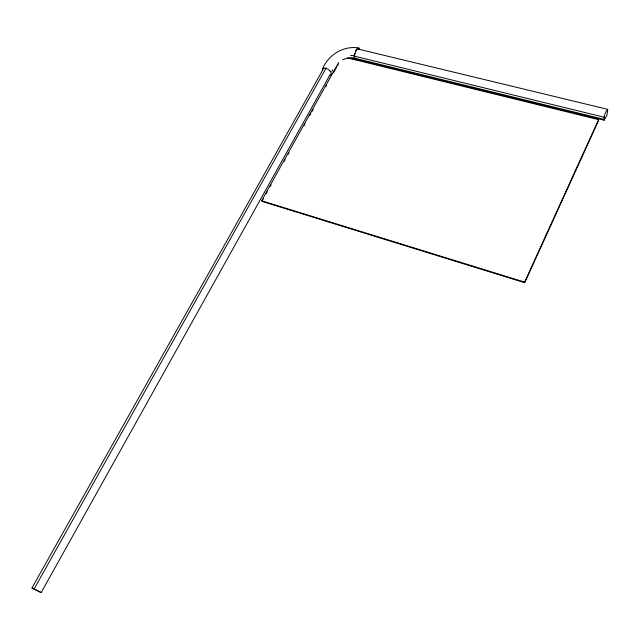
<?xml version="1.0" encoding="UTF-8"?>
<svg xmlns="http://www.w3.org/2000/svg" width="640" height="640" viewBox="0 0 640 640"><rect width="100%" height="100%" fill="white"/><g stroke="black" fill="none" stroke-linecap="round" stroke-linejoin="round"><path stroke-width="0.96" d="M604.184 120.232C603.664 116.552 605.136 112.024 607.712 109.352L607 115.136L604.184 120.232L355.056 59.048L354.296 58.112L354.136 56.08L604.136 117.224M354.304 55.224L354.624 53.496M351.648 58.68L355.52 59.088L354.672 58.056L354.496 55.808L356.152 50.248M322.6 68.872C328.048 54.952 343.888 45.24 358.808 48.016L359.64 49.064L356.992 48.8M598.616 120.36L524.72 282.72L261.912 201.368L263.368 198.76M323.496 68.632L32 587.912L41.16 592.592L330.368 74.136M331.824 71.512L332.8 69.768M338.568 62.616L261.6 200.752L524.624 282.112L598.6 119.64L347.744 57.96M266.272 193.544L267.24 191.8M270.152 186.584L271.12 184.84M284.192 161.36L285.16 159.624M288.064 154.416L289.032 152.68M304.024 125.768L304.984 124.032M309.816 115.36L310.784 113.624M311.752 111.888L313.2 109.288M325.76 86.736L326.728 85M333.488 72.864L336.384 67.656M337.352 65.92L338.32 64.184M32 587.912L34.128 588.944L326.168 67.952M355.632 51.056L357.528 48.448L358.808 48.016M329.992 75.192L331.224 74.448L331.304 72.96L330.144 71.112M342.64 59.808L346.792 58.256L350.96 57.672L354.672 58.056M355.056 59.048L356.216 58.64M356.88 49.424L358.032 49.032L607.712 109.352M350.616 55.408L354.496 55.808M354.296 58.112L603.88 119.336M34.128 588.944L41.16 592.592M322.568 70.376A5.064 2.56 34.5 0 1 324.704 68.08A5.064 2.56 34.5 0 1 330.032 71.04"/></g></svg>
